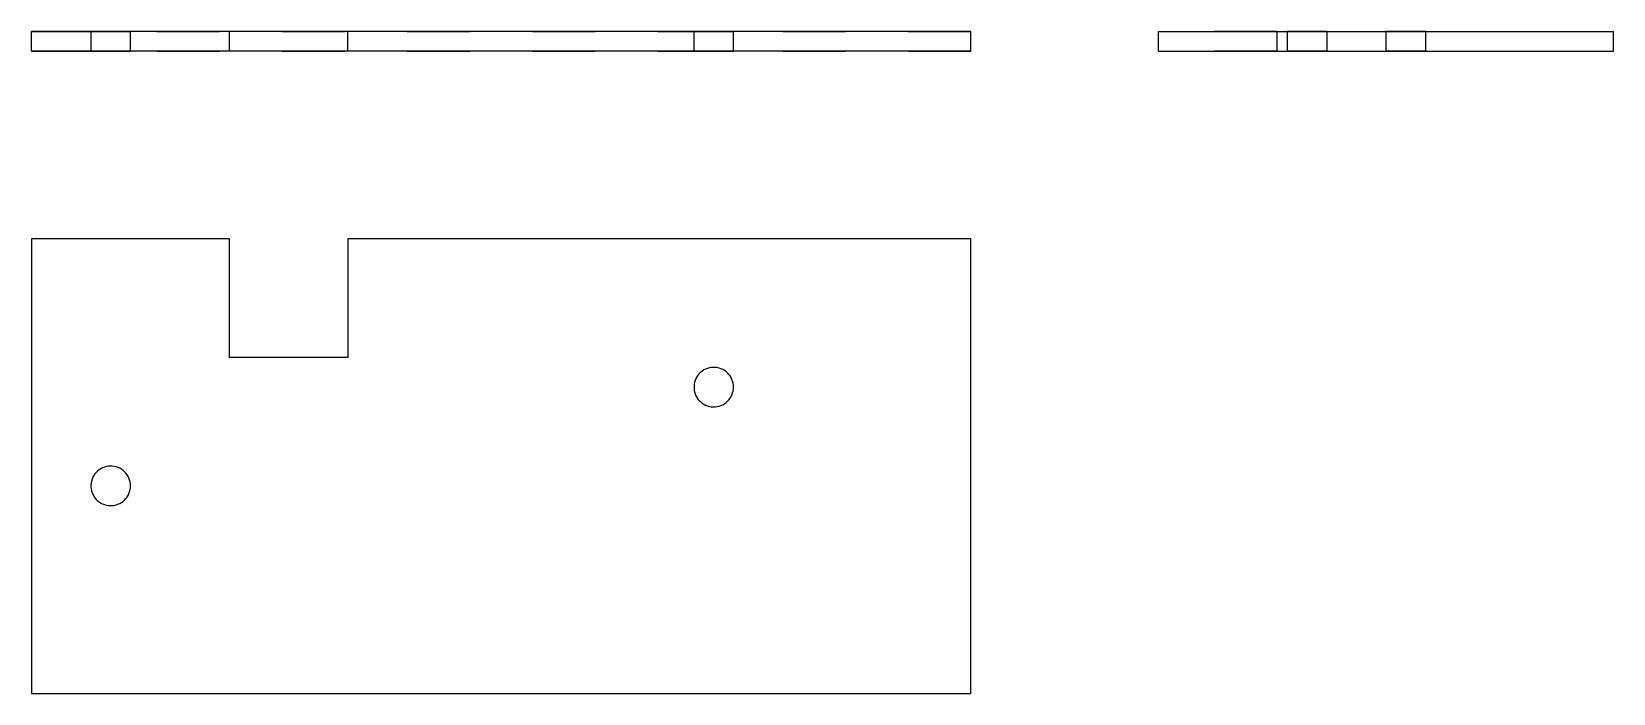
# Model space of a CAD drawing. Extents: x 0 to 2.53, y 0 to 1.06.
import ezdxf

# ---------------------------------------------------------------- set-up
doc = ezdxf.new("R2010")
doc.units = 0
doc.linetypes.add('HIDDEN', pattern=[0.075, 0.050025, -0.024975])
for name, color, linetype in [('FRONT', 7, 'CONTINUOUS'), ('FRONT_HID', 7, 'HIDDEN'), ('LEFT', 7, 'CONTINUOUS'), ('LEFT_HID', 7, 'HIDDEN'), ('TOP', 7, 'CONTINUOUS')]:
    doc.layers.add(name, color=color, linetype=linetype)

msp = doc.modelspace()

# ---------------------------------------------------------------- linework, layer by layer
at = {"layer": 'FRONT'}
for p, q in [((0.315789, 1.057566), (0, 1.057566)), ((0, 1.026316), (0, 1.057566)), ((0.505263, 1.057566), (0.315789, 1.057566)), ((0.315789, 1.026316), (0.315789, 1.057566)), ((1.5, 1.057566), (0.505263, 1.057566)), ((0.505263, 1.026316), (0.505263, 1.057566)), ((1.5, 1.026316), (1.5, 1.057566)), ((0.315789, 1.026316), (0, 1.026316)), ((0.505263, 1.026316), (0.315789, 1.026316)), ((1.5, 1.026316), (0.505263, 1.026316))]:
    msp.add_line(p, q, dxfattribs=at)
at = {"layer": 'FRONT_HID', "linetype": 'HIDDEN'}
for p, q in [((0, 1.057566), (1.5, 1.057566)), ((0.157895, 1.057566), (0.094737, 1.057566)), ((0.094737, 1.057566), (0.157895, 1.057566)), ((0.094737, 1.057566), (0.094737, 1.026316)), ((0.157895, 1.026316), (0.157895, 1.057566)), ((1.121053, 1.057566), (1.057895, 1.057566)), ((1.057895, 1.057566), (1.121053, 1.057566)), ((1.057895, 1.057566), (1.057895, 1.026316)), ((1.121053, 1.026316), (1.121053, 1.057566)), ((0, 1.026316), (1.5, 1.026316)), ((0.157895, 1.026316), (0.094737, 1.026316)), ((0.094737, 1.026316), (0.157895, 1.026316)), ((1.121053, 1.026316), (1.057895, 1.026316)), ((1.057895, 1.026316), (1.121053, 1.026316))]:
    msp.add_line(p, q, dxfattribs=at)
at = {"layer": 'LEFT'}
for p, q in [((1.8, 1.026316), (1.8, 1.057566)), ((1.8, 1.057566), (2.526316, 1.057566)), ((2.526316, 1.026316), (2.526316, 1.057566)), ((1.8, 1.026316), (2.526316, 1.026316))]:
    msp.add_line(p, q, dxfattribs=at)
at = {"layer": 'LEFT_HID', "linetype": 'HIDDEN'}
for p, q in [((1.8, 1.057566), (1.989474, 1.057566)), ((1.989474, 1.057566), (1.8, 1.057566)), ((1.989474, 1.026316), (1.989474, 1.057566)), ((1.989474, 1.026316), (1.989474, 1.057566)), ((2.036842, 1.057566), (2.005263, 1.057566)), ((2.005263, 1.057566), (2.068421, 1.057566)), ((2.005263, 1.057566), (2.005263, 1.026316)), ((2.068421, 1.057566), (2.036842, 1.057566)), ((2.068421, 1.057566), (2.068421, 1.026316)), ((2.194737, 1.057566), (2.163158, 1.057566)), ((2.163158, 1.057566), (2.226316, 1.057566)), ((2.163158, 1.057566), (2.163158, 1.026316)), ((2.226316, 1.057566), (2.194737, 1.057566)), ((2.226316, 1.057566), (2.226316, 1.026316)), ((1.8, 1.026316), (1.989474, 1.026316)), ((1.989474, 1.026316), (1.8, 1.026316)), ((2.036842, 1.026316), (2.005263, 1.026316)), ((2.005263, 1.026316), (2.068421, 1.026316)), ((2.068421, 1.026316), (2.036842, 1.026316)), ((2.194737, 1.026316), (2.163158, 1.026316)), ((2.163158, 1.026316), (2.226316, 1.026316)), ((2.226316, 1.026316), (2.194737, 1.026316))]:
    msp.add_line(p, q, dxfattribs=at)
at = {"layer": 'TOP'}
for p, q in [((0.315789, 0.726316), (0, 0.726316)), ((0, 0.726316), (0, 0)), ((0.315789, 0.536842), (0.315789, 0.726316)), ((1.5, 0.726316), (0.505263, 0.726316)), ((0.505263, 0.726316), (0.505263, 0.536842)), ((1.5, 0), (1.5, 0.726316)), ((0.505263, 0.536842), (0.315789, 0.536842)), ((1.062528, 0.50594), (1.061022, 0.503175)), ((1.064301, 0.508541), (1.062528, 0.50594)), ((1.066325, 0.510953), (1.064301, 0.508541)), ((1.068578, 0.513151), (1.066325, 0.510953)), ((1.07104, 0.515114), (1.068578, 0.513151)), ((1.073684, 0.516822), (1.07104, 0.515114)), ((1.076486, 0.518258), (1.073684, 0.516822)), ((1.079416, 0.519408), (1.076486, 0.518258)), ((1.082447, 0.520261), (1.079416, 0.519408)), ((1.085547, 0.520808), (1.082447, 0.520261)), ((1.088686, 0.521043), (1.085547, 0.520808)), ((1.091834, 0.520964), (1.088686, 0.521043)), ((1.094957, 0.520573), (1.091834, 0.520964)), ((1.098027, 0.519872), (1.094957, 0.520573)), ((1.101011, 0.51887), (1.098027, 0.519872)), ((1.10388, 0.517575), (1.101011, 0.51887)), ((1.106607, 0.516001), (1.10388, 0.517575)), ((1.109163, 0.514163), (1.106607, 0.516001)), ((1.111523, 0.51208), (1.109163, 0.514163)), ((1.113665, 0.509772), (1.111523, 0.51208)), ((1.115565, 0.507263), (1.113665, 0.509772)), ((1.117207, 0.504576), (1.115565, 0.507263)), ((1.058247, 0.49418), (1.057934, 0.491048)), ((1.057934, 0.491048), (1.057934, 0.4879)), ((1.057934, 0.4879), (1.058247, 0.484767)), ((1.058871, 0.497266), (1.058247, 0.49418)), ((1.058247, 0.484767), (1.058871, 0.481681)), ((1.059799, 0.500274), (1.058871, 0.497266)), ((1.058871, 0.481681), (1.059799, 0.478673)), ((1.061022, 0.503175), (1.059799, 0.500274)), ((1.118573, 0.50174), (1.117207, 0.504576)), ((1.11965, 0.498782), (1.118573, 0.50174)), ((1.118573, 0.477207), (1.11965, 0.480166)), ((1.120426, 0.495731), (1.11965, 0.498782)), ((1.11965, 0.480166), (1.120426, 0.483216)), ((1.120896, 0.492618), (1.120426, 0.495731)), ((1.120426, 0.483216), (1.120896, 0.486329)), ((1.121053, 0.489474), (1.120896, 0.492618)), ((1.120896, 0.486329), (1.121053, 0.489474)), ((1.059799, 0.478673), (1.061022, 0.475772)), ((1.061022, 0.475772), (1.062528, 0.473007)), ((1.062528, 0.473007), (1.064301, 0.470406)), ((1.064301, 0.470406), (1.066325, 0.467995)), ((1.066325, 0.467995), (1.068578, 0.465796)), ((1.068578, 0.465796), (1.07104, 0.463834)), ((1.07104, 0.463834), (1.073684, 0.462126)), ((1.073684, 0.462126), (1.076486, 0.460689)), ((1.076486, 0.460689), (1.079416, 0.459539)), ((1.079416, 0.459539), (1.082447, 0.458686)), ((1.082447, 0.458686), (1.085547, 0.45814)), ((1.085547, 0.45814), (1.088686, 0.457905)), ((1.088686, 0.457905), (1.091834, 0.457983)), ((1.091834, 0.457983), (1.094957, 0.458374)), ((1.094957, 0.458374), (1.098027, 0.459075)), ((1.098027, 0.459075), (1.101011, 0.460078)), ((1.101011, 0.460078), (1.10388, 0.461372)), ((1.10388, 0.461372), (1.106607, 0.462947)), ((1.106607, 0.462947), (1.109163, 0.464784)), ((1.109163, 0.464784), (1.111523, 0.466867)), ((1.111523, 0.466867), (1.113665, 0.469175)), ((1.113665, 0.469175), (1.115565, 0.471685)), ((1.115565, 0.471685), (1.117207, 0.474371)), ((1.117207, 0.474371), (1.118573, 0.477207)), ((0.10542, 0.355256), (0.103167, 0.353058)), ((0.107882, 0.357219), (0.10542, 0.355256)), ((0.110526, 0.358927), (0.107882, 0.357219)), ((0.113328, 0.360363), (0.110526, 0.358927)), ((0.116258, 0.361513), (0.113328, 0.360363)), ((0.119289, 0.362366), (0.116258, 0.361513)), ((0.122389, 0.362913), (0.119289, 0.362366)), ((0.125529, 0.363148), (0.122389, 0.362913)), ((0.128676, 0.36307), (0.125529, 0.363148)), ((0.131799, 0.362678), (0.128676, 0.36307)), ((0.134869, 0.361978), (0.131799, 0.362678)), ((0.137853, 0.360975), (0.134869, 0.361978)), ((0.140722, 0.35968), (0.137853, 0.360975)), ((0.143449, 0.358106), (0.140722, 0.35968)), ((0.146005, 0.356268), (0.143449, 0.358106)), ((0.148365, 0.354185), (0.146005, 0.356268)), ((0.150507, 0.351878), (0.148365, 0.354185)), ((0.09509, 0.336286), (0.094776, 0.333153)), ((0.094776, 0.333153), (0.094776, 0.330005)), ((0.094776, 0.330005), (0.09509, 0.326872)), ((0.095713, 0.339371), (0.09509, 0.336286)), ((0.096641, 0.34238), (0.095713, 0.339371)), ((0.097864, 0.345281), (0.096641, 0.34238)), ((0.09937, 0.348045), (0.097864, 0.345281)), ((0.101143, 0.350646), (0.09937, 0.348045)), ((0.103167, 0.353058), (0.101143, 0.350646)), ((0.152408, 0.349368), (0.150507, 0.351878)), ((0.154049, 0.346682), (0.152408, 0.349368)), ((0.155415, 0.343845), (0.154049, 0.346682)), ((0.156492, 0.340887), (0.155415, 0.343845)), ((0.157269, 0.337836), (0.156492, 0.340887)), ((0.157738, 0.334723), (0.157269, 0.337836)), ((0.157269, 0.325322), (0.157738, 0.328435)), ((0.157895, 0.331579), (0.157738, 0.334723)), ((0.157738, 0.328435), (0.157895, 0.331579)), ((0.09509, 0.326872), (0.095713, 0.323787)), ((0.095713, 0.323787), (0.096641, 0.320778)), ((0.096641, 0.320778), (0.097864, 0.317877)), ((0.097864, 0.317877), (0.09937, 0.315113)), ((0.09937, 0.315113), (0.101143, 0.312511)), ((0.101143, 0.312511), (0.103167, 0.3101)), ((0.103167, 0.3101), (0.10542, 0.307902)), ((0.10542, 0.307902), (0.107882, 0.305939)), ((0.107882, 0.305939), (0.110526, 0.304231)), ((0.110526, 0.304231), (0.113328, 0.302795)), ((0.137853, 0.302183), (0.140722, 0.303478)), ((0.140722, 0.303478), (0.143449, 0.305052)), ((0.143449, 0.305052), (0.146005, 0.30689)), ((0.146005, 0.30689), (0.148365, 0.308973)), ((0.148365, 0.308973), (0.150507, 0.31128)), ((0.150507, 0.31128), (0.152408, 0.31379)), ((0.152408, 0.31379), (0.154049, 0.316476)), ((0.154049, 0.316476), (0.155415, 0.319313)), ((0.155415, 0.319313), (0.156492, 0.322271)), ((0.156492, 0.322271), (0.157269, 0.325322)), ((0.113328, 0.302795), (0.116258, 0.301644)), ((0.116258, 0.301644), (0.119289, 0.300792)), ((0.119289, 0.300792), (0.122389, 0.300245)), ((0.122389, 0.300245), (0.125529, 0.30001)), ((0.125529, 0.30001), (0.128676, 0.300088)), ((0.128676, 0.300088), (0.131799, 0.30048)), ((0.131799, 0.30048), (0.134869, 0.30118)), ((0.134869, 0.30118), (0.137853, 0.302183)), ((0, 0), (1.5, 0))]:
    msp.add_line(p, q, dxfattribs=at)

doc.saveas('drawing.dxf')
